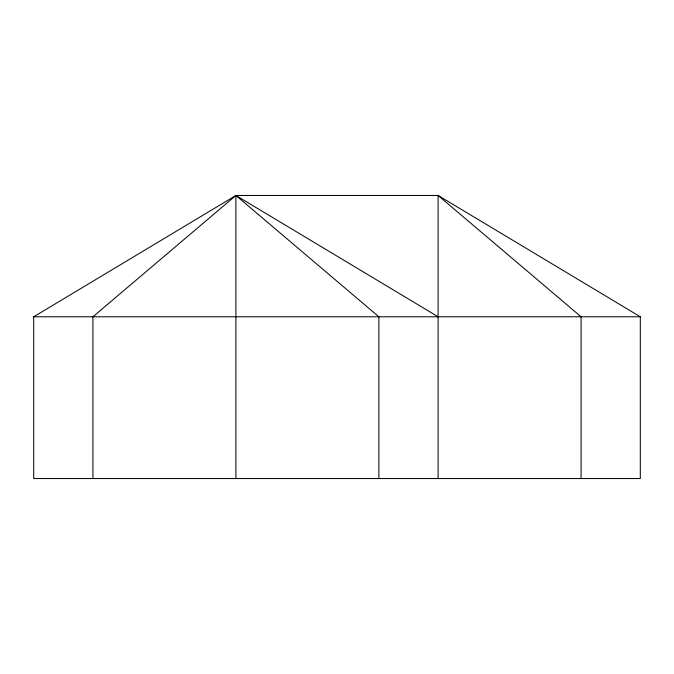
<?xml version="1.0" encoding="UTF-8"?>
<svg xmlns="http://www.w3.org/2000/svg" width="674" height="674" viewBox="0 0 674 674"><rect width="100%" height="100%" fill="white"/><g stroke="black" fill="none" stroke-linecap="round" stroke-linejoin="round"><path stroke-width="1.01" d="M33.7 316.78L235.9 195.46L438.1 195.46L640.3 316.78L640.3 478.54L33.7 478.54L33.7 316.78L640.3 316.78M438.1 316.78L235.9 195.46L92.919 316.78L92.919 478.54M581.081 478.54L581.081 316.78L438.1 195.46L438.1 478.54M378.881 478.54L378.881 316.78L235.9 195.46L235.9 478.54"/></g></svg>
